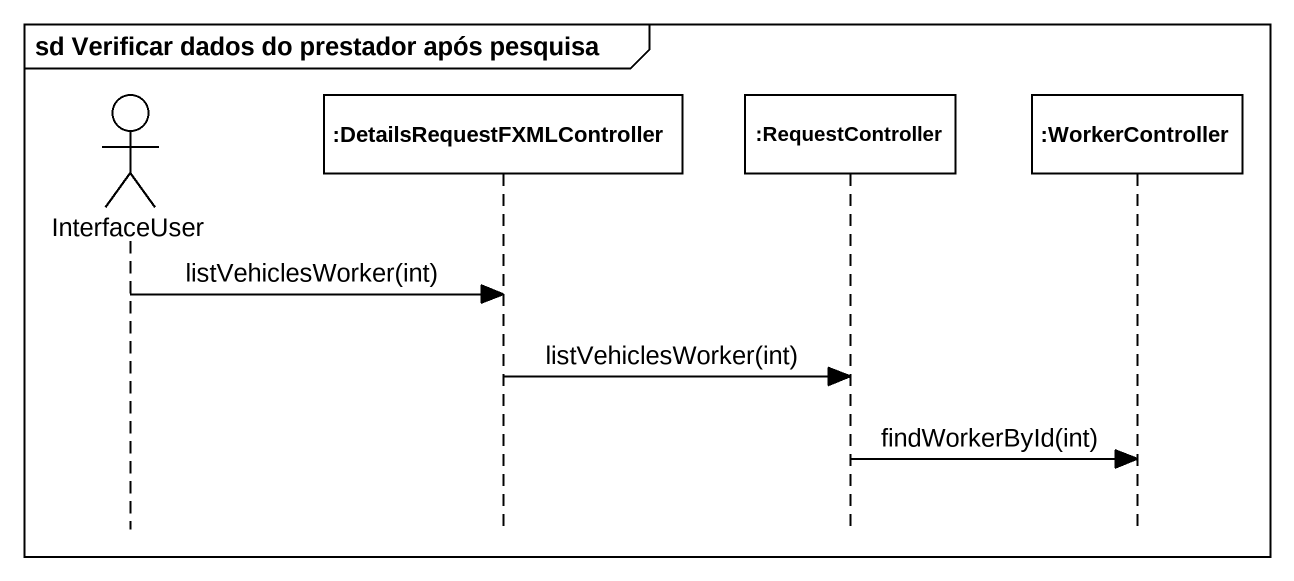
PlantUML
@startuml
mainframe sd Verificar dados do prestador após pesquisa
hide footbox
actor InterfaceUser
participant ":DetailsRequestFXMLController" as DetailsRequestFXMLController
participant ":RequestController" as RequestController
participant ":WorkerController" as WorkerController

InterfaceUser -> DetailsRequestFXMLController : listVehiclesWorker(int)
DetailsRequestFXMLController -> RequestController : listVehiclesWorker(int)
RequestController -> WorkerController : findWorkerById(int)
@enduml
